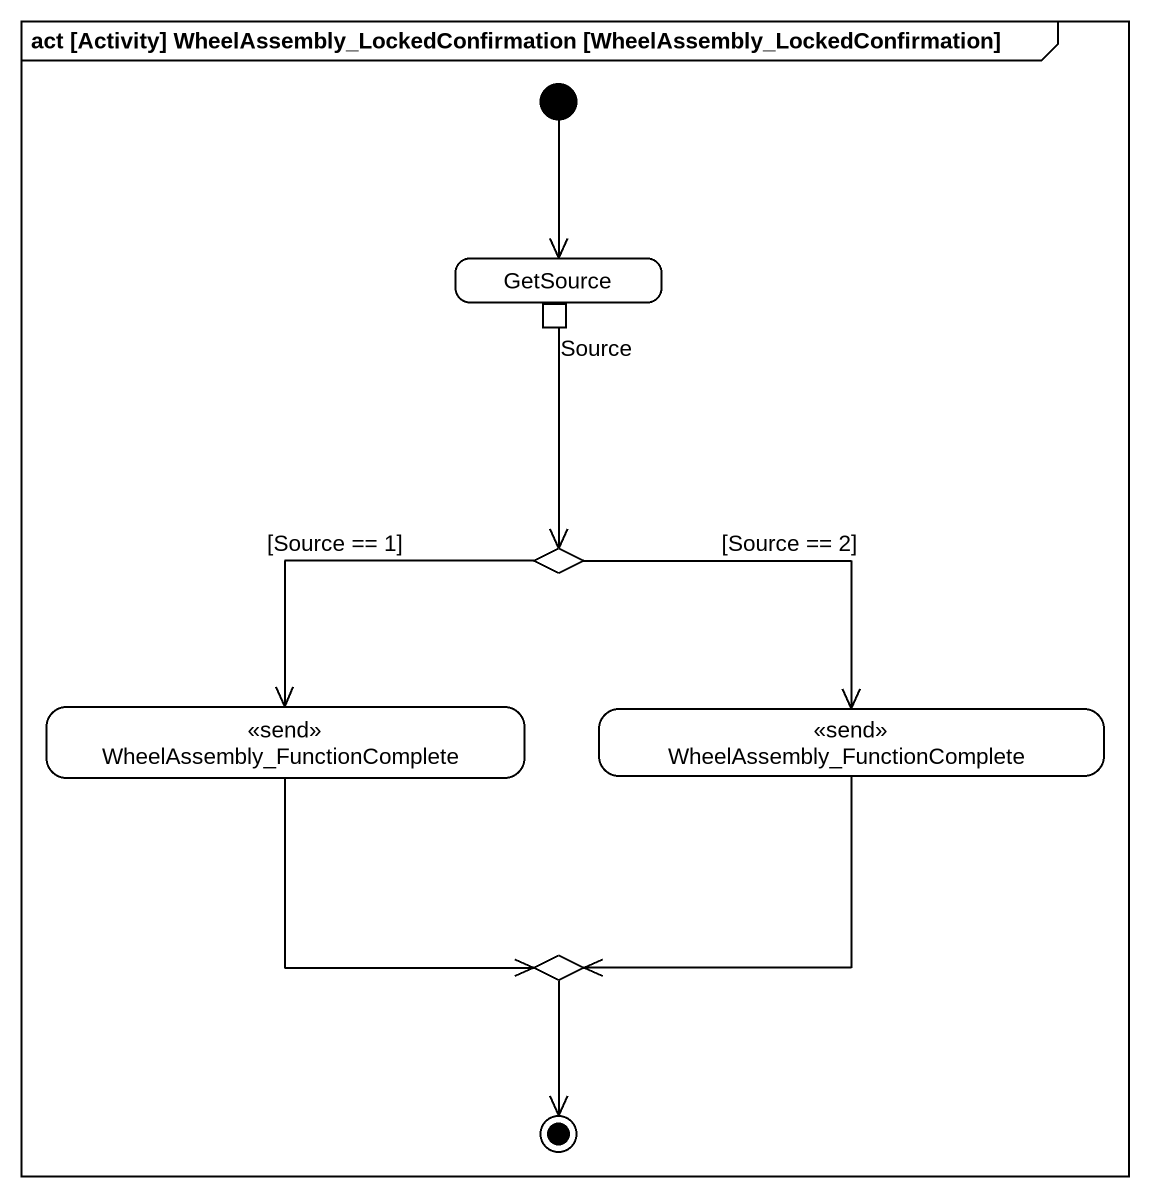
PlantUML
@startuml
mainframe act [Activity] WheelAssembly_LockedConfirmation [WheelAssembly_LockedConfirmation]
hide empty description
state GetSource {
  state Source <<outputPin>>
}
state choice1 <<choice>>
state "WheelAssembly_FunctionComplete" as WheelAssembly <<send>>
state "WheelAssembly_FunctionComplete" as WheelAssembly_2 <<send>>
state choice2 <<choice>>
[*] --> GetSource
Source --> choice1
choice1 --> WheelAssembly : [Source == 1]
choice1 --> WheelAssembly_2 : [Source == 2]
WheelAssembly --> choice2
WheelAssembly_2 --> choice2
choice2 --> [*]
@enduml
